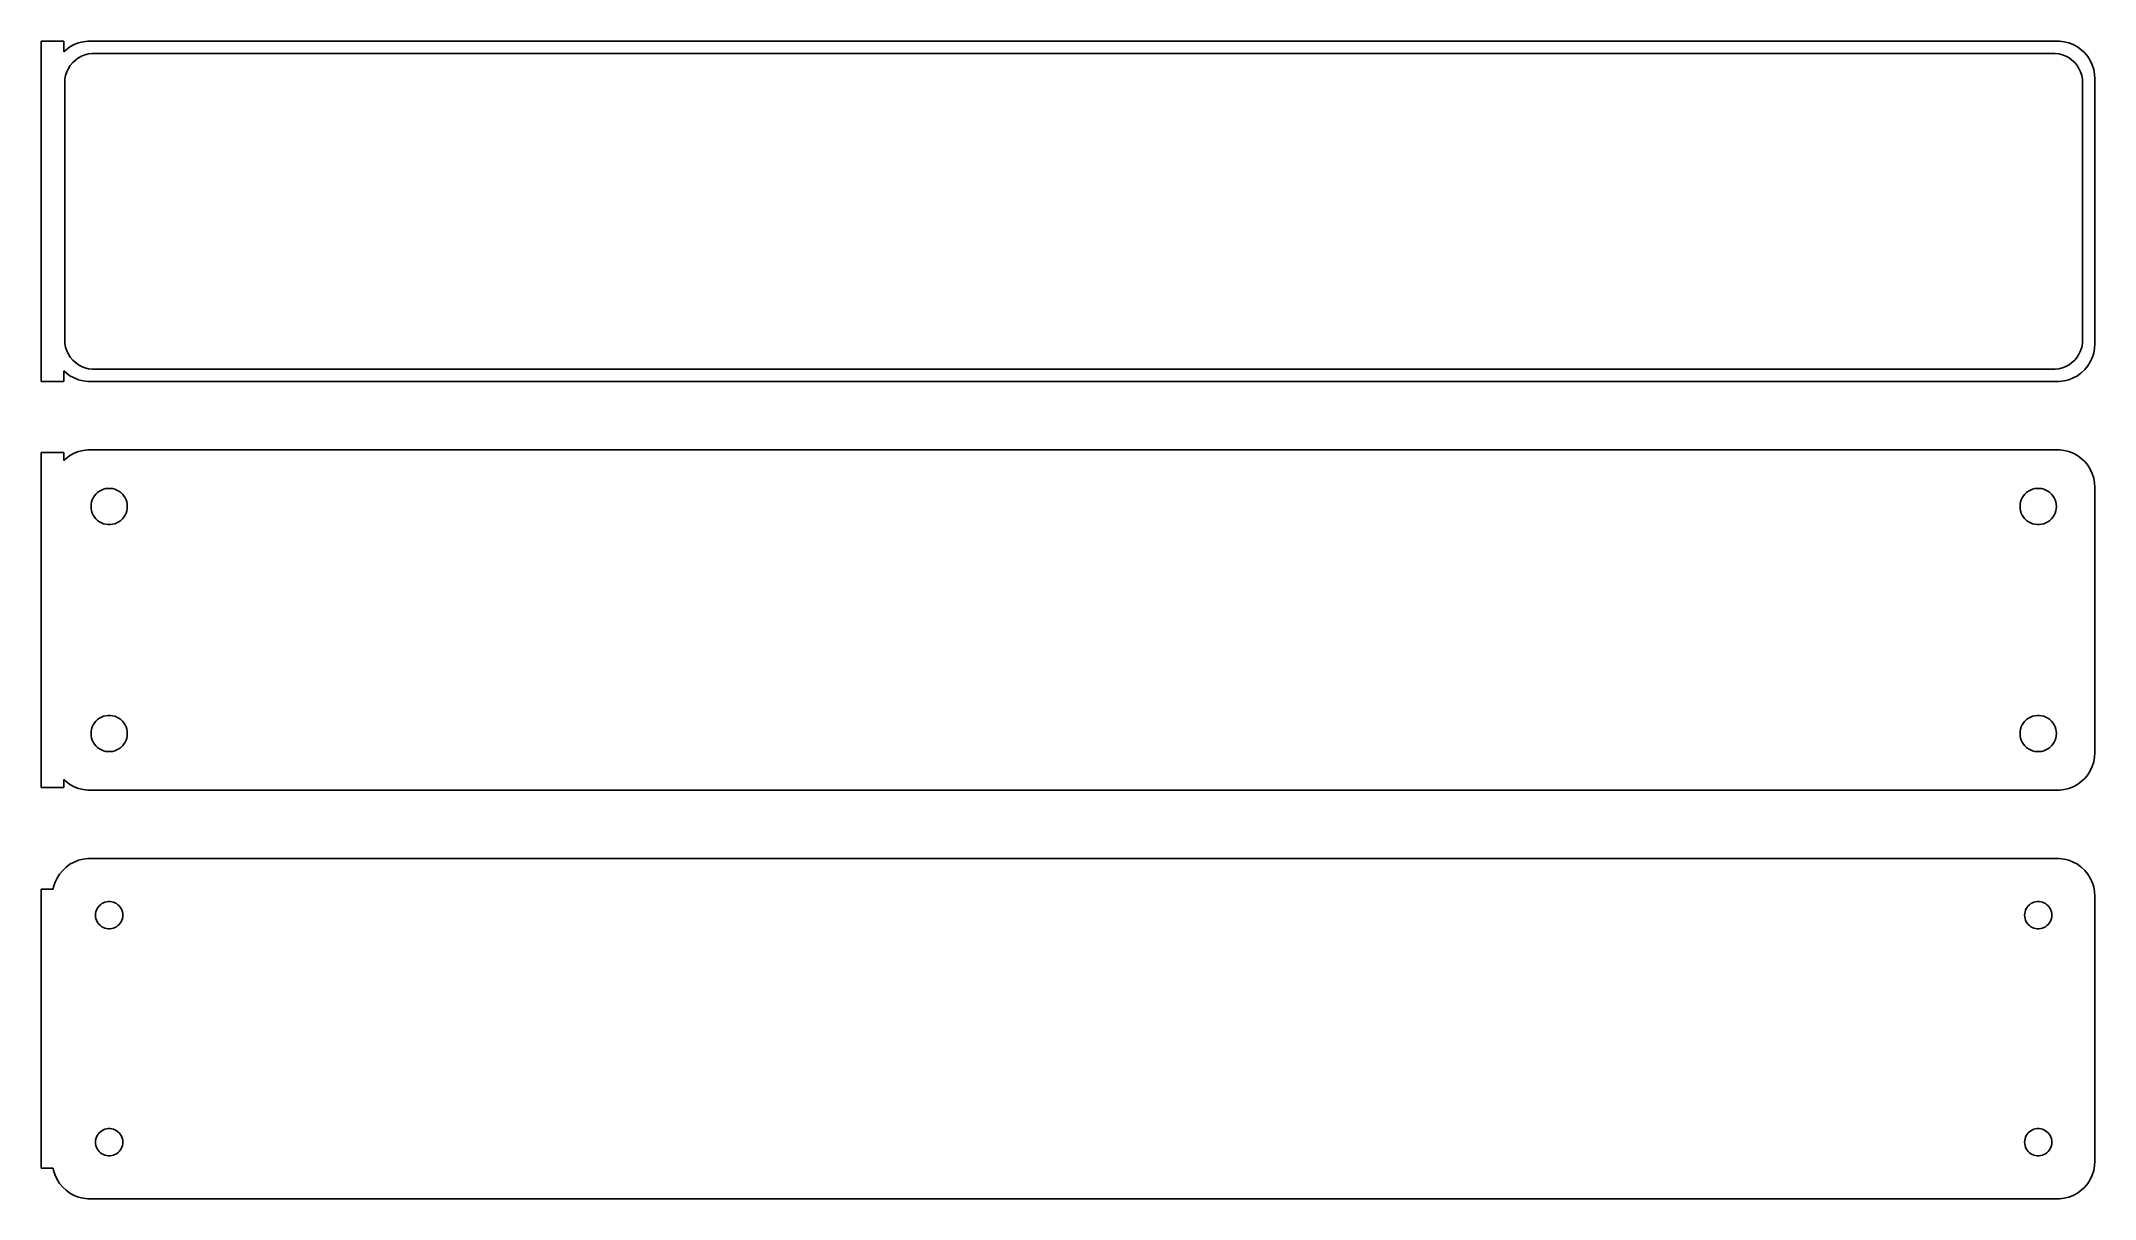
# Model space of a CAD drawing. Header units: metres. Extents: x -136 to 135, y 86 to 238.
import ezdxf

# ---------------------------------------------------------------- set-up
doc = ezdxf.new("R2010")
doc.units = ezdxf.units.M

msp = doc.modelspace()

# ---------------------------------------------------------------- linework, layer by layer
for p, q in [((-133.5, 238.49), (-136.5, 238.49)), ((-136.5, 238.49), (-136.5, 193.51)), ((-133.5, 237.059), (-133.5, 238.49)), ((-133.187, 237.353), (-133.5, 237.059)), ((-132.679, 237.722), (-133.187, 237.353)), ((-132.129, 238.024), (-132.679, 237.722)), ((-131.545, 238.255), (-132.129, 238.024)), ((-131.969, 235.984), (-131.575, 236.27)), ((-131.575, 236.27), (-131.149, 236.504)), ((-130.937, 238.411), (-131.545, 238.255)), ((-131.149, 236.504), (-130.697, 236.683)), ((-130.314, 238.49), (-130.937, 238.411)), ((-130.697, 236.683), (-130.226, 236.804)), ((130.314, 238.49), (-130.314, 238.49)), ((-130.226, 236.804), (-129.743, 236.865)), ((-129.743, 236.865), (129.743, 236.865)), ((129.743, 236.865), (130.226, 236.804)), ((130.226, 236.804), (130.697, 236.683)), ((130.937, 238.411), (130.314, 238.49)), ((130.697, 236.683), (131.149, 236.504)), ((131.545, 238.255), (130.937, 238.411)), ((131.149, 236.504), (131.575, 236.27)), ((132.129, 238.024), (131.545, 238.255)), ((131.575, 236.27), (131.969, 235.984)), ((132.679, 237.722), (132.129, 238.024)), ((133.187, 237.353), (132.679, 237.722)), ((133.645, 236.923), (133.187, 237.353)), ((134.045, 236.439), (133.645, 236.923)), ((134.382, 235.909), (134.045, 236.439)), ((-133.342, 233.485), (-133.251, 233.963)), ((-133.251, 233.963), (-133.101, 234.426)), ((-133.101, 234.426), (-132.894, 234.866)), ((-132.894, 234.866), (-132.633, 235.276)), ((-132.633, 235.276), (-132.323, 235.651)), ((-132.323, 235.651), (-131.969, 235.984)), ((131.969, 235.984), (132.323, 235.651)), ((132.323, 235.651), (132.633, 235.276)), ((132.633, 235.276), (132.894, 234.866)), ((132.894, 234.866), (133.101, 234.426)), ((133.101, 234.426), (133.251, 233.963)), ((133.251, 233.963), (133.342, 233.485)), ((134.649, 235.341), (134.382, 235.909)), ((134.843, 234.743), (134.649, 235.341)), ((134.961, 234.127), (134.843, 234.743)), ((135, 233.5), (134.961, 234.127)), ((135, 198.5), (135, 233.5)), ((-133.373, 233), (-133.342, 233.485)), ((-133.373, 199), (-133.373, 233)), ((133.342, 233.485), (133.373, 233)), ((133.373, 233), (133.373, 199)), ((-133.342, 198.515), (-133.373, 199)), ((-133.251, 198.037), (-133.342, 198.515)), ((133.342, 198.515), (133.251, 198.037)), ((133.373, 199), (133.342, 198.515)), ((134.961, 197.873), (135, 198.5)), ((-133.101, 197.574), (-133.251, 198.037)), ((-132.894, 197.134), (-133.101, 197.574)), ((-132.633, 196.724), (-132.894, 197.134)), ((-132.323, 196.349), (-132.633, 196.724)), ((-131.969, 196.016), (-132.323, 196.349)), ((-131.575, 195.73), (-131.969, 196.016)), ((-131.149, 195.496), (-131.575, 195.73)), ((-130.697, 195.317), (-131.149, 195.496)), ((131.149, 195.496), (130.697, 195.317)), ((131.575, 195.73), (131.149, 195.496)), ((131.969, 196.016), (131.575, 195.73)), ((132.323, 196.349), (131.969, 196.016)), ((132.633, 196.724), (132.323, 196.349)), ((132.894, 197.134), (132.633, 196.724)), ((133.101, 197.574), (132.894, 197.134)), ((133.251, 198.037), (133.101, 197.574)), ((133.645, 195.077), (134.045, 195.561)), ((134.045, 195.561), (134.382, 196.091)), ((134.382, 196.091), (134.649, 196.659)), ((134.649, 196.659), (134.843, 197.257)), ((134.843, 197.257), (134.961, 197.873)), ((-136.5, 193.51), (-133.5, 193.51)), ((-133.5, 194.941), (-133.187, 194.647)), ((-133.5, 193.51), (-133.5, 194.941)), ((-133.187, 194.647), (-132.679, 194.278)), ((-132.679, 194.278), (-132.129, 193.976)), ((-132.129, 193.976), (-131.545, 193.745)), ((-131.545, 193.745), (-130.937, 193.589)), ((-130.937, 193.589), (-130.314, 193.51)), ((-130.226, 195.196), (-130.697, 195.317)), ((-130.314, 193.51), (130.314, 193.51)), ((-129.743, 195.135), (-130.226, 195.196)), ((129.743, 195.135), (-129.743, 195.135)), ((130.226, 195.196), (129.743, 195.135)), ((130.697, 195.317), (130.226, 195.196)), ((130.314, 193.51), (130.937, 193.589)), ((130.937, 193.589), (131.545, 193.745)), ((131.545, 193.745), (132.129, 193.976)), ((132.129, 193.976), (132.679, 194.278)), ((132.679, 194.278), (133.187, 194.647)), ((133.187, 194.647), (133.645, 195.077)), ((-133.5, 184.115), (-136.5, 184.115)), ((-136.5, 184.115), (-136.5, 139.885)), ((-133.5, 183.059), (-133.5, 184.115)), ((-133.187, 183.353), (-133.5, 183.059)), ((-132.679, 183.722), (-133.187, 183.353)), ((-132.129, 184.024), (-132.679, 183.722)), ((-131.545, 184.255), (-132.129, 184.024)), ((-130.937, 184.411), (-131.545, 184.255)), ((-130.314, 184.49), (-130.937, 184.411)), ((130.314, 184.49), (-130.314, 184.49)), ((130.937, 184.411), (130.314, 184.49)), ((131.545, 184.255), (130.937, 184.411)), ((132.129, 184.024), (131.545, 184.255)), ((132.679, 183.722), (132.129, 184.024)), ((133.187, 183.353), (132.679, 183.722)), ((133.645, 182.923), (133.187, 183.353)), ((134.045, 182.439), (133.645, 182.923)), ((134.382, 181.909), (134.045, 182.439)), ((134.649, 181.341), (134.382, 181.909)), ((-128.522, 179.172), (-128.242, 179.283)), ((-128.242, 179.283), (-127.95, 179.357)), ((-127.95, 179.357), (-127.651, 179.395)), ((-127.651, 179.395), (-127.349, 179.395)), ((-127.349, 179.395), (-127.05, 179.357)), ((-127.05, 179.357), (-126.758, 179.283)), ((-126.758, 179.283), (-126.478, 179.172)), ((126.478, 179.172), (126.758, 179.283)), ((126.758, 179.283), (127.05, 179.357)), ((127.05, 179.357), (127.349, 179.395)), ((127.349, 179.395), (127.651, 179.395)), ((127.651, 179.395), (127.95, 179.357)), ((127.95, 179.357), (128.242, 179.283)), ((128.242, 179.283), (128.522, 179.172)), ((134.843, 180.743), (134.649, 181.341)), ((134.961, 180.127), (134.843, 180.743)), ((135, 179.5), (134.961, 180.127)), ((135, 144.5), (135, 179.5)), ((-129.9, 177), (-129.881, 177.301)), ((-129.881, 176.699), (-129.9, 177)), ((-129.881, 177.301), (-129.825, 177.597)), ((-129.825, 176.403), (-129.881, 176.699)), ((-129.825, 177.597), (-129.731, 177.883)), ((-129.731, 177.883), (-129.603, 178.156)), ((-129.603, 178.156), (-129.442, 178.411)), ((-129.442, 178.411), (-129.25, 178.643)), ((-129.25, 178.643), (-129.03, 178.849)), ((-129.03, 178.849), (-128.786, 179.026)), ((-128.786, 179.026), (-128.522, 179.172)), ((-126.478, 179.172), (-126.214, 179.026)), ((-126.214, 179.026), (-125.97, 178.849)), ((-125.97, 178.849), (-125.75, 178.643)), ((-125.75, 178.643), (-125.558, 178.411)), ((-125.558, 178.411), (-125.397, 178.156)), ((-125.397, 178.156), (-125.269, 177.883)), ((-125.269, 177.883), (-125.175, 177.597)), ((-125.175, 177.597), (-125.119, 177.301)), ((-125.119, 176.699), (-125.175, 176.403)), ((-125.119, 177.301), (-125.1, 177)), ((-125.1, 177), (-125.119, 176.699)), ((125.1, 177), (125.119, 177.301)), ((125.119, 176.699), (125.1, 177)), ((125.119, 177.301), (125.175, 177.597)), ((125.175, 176.403), (125.119, 176.699)), ((125.175, 177.597), (125.269, 177.883)), ((125.269, 177.883), (125.397, 178.156)), ((125.397, 178.156), (125.558, 178.411)), ((125.558, 178.411), (125.75, 178.643)), ((125.75, 178.643), (125.97, 178.849)), ((125.97, 178.849), (126.214, 179.026)), ((126.214, 179.026), (126.478, 179.172)), ((128.522, 179.172), (128.786, 179.026)), ((128.786, 179.026), (129.03, 178.849)), ((129.03, 178.849), (129.25, 178.643)), ((129.25, 178.643), (129.442, 178.411)), ((129.442, 178.411), (129.603, 178.156)), ((129.603, 178.156), (129.731, 177.883)), ((129.731, 177.883), (129.825, 177.597)), ((129.825, 177.597), (129.881, 177.301)), ((129.881, 176.699), (129.825, 176.403)), ((129.881, 177.301), (129.9, 177)), ((129.9, 177), (129.881, 176.699)), ((-129.731, 176.117), (-129.825, 176.403)), ((-129.603, 175.844), (-129.731, 176.117)), ((-129.442, 175.589), (-129.603, 175.844)), ((-129.25, 175.357), (-129.442, 175.589)), ((-129.03, 175.151), (-129.25, 175.357)), ((-128.786, 174.974), (-129.03, 175.151)), ((-128.522, 174.828), (-128.786, 174.974)), ((-128.242, 174.717), (-128.522, 174.828)), ((-127.95, 174.643), (-128.242, 174.717)), ((-127.651, 174.605), (-127.95, 174.643)), ((-127.349, 174.605), (-127.651, 174.605)), ((-127.05, 174.643), (-127.349, 174.605)), ((-126.758, 174.717), (-127.05, 174.643)), ((-126.478, 174.828), (-126.758, 174.717)), ((-126.214, 174.974), (-126.478, 174.828)), ((-125.97, 175.151), (-126.214, 174.974)), ((-125.75, 175.357), (-125.97, 175.151)), ((-125.558, 175.589), (-125.75, 175.357)), ((-125.397, 175.844), (-125.558, 175.589)), ((-125.269, 176.117), (-125.397, 175.844)), ((-125.175, 176.403), (-125.269, 176.117)), ((125.269, 176.117), (125.175, 176.403)), ((125.397, 175.844), (125.269, 176.117)), ((125.558, 175.589), (125.397, 175.844)), ((125.75, 175.357), (125.558, 175.589)), ((125.97, 175.151), (125.75, 175.357)), ((126.214, 174.974), (125.97, 175.151)), ((126.478, 174.828), (126.214, 174.974)), ((126.758, 174.717), (126.478, 174.828)), ((127.05, 174.643), (126.758, 174.717)), ((127.349, 174.605), (127.05, 174.643)), ((127.651, 174.605), (127.349, 174.605)), ((127.95, 174.643), (127.651, 174.605)), ((128.242, 174.717), (127.95, 174.643)), ((128.522, 174.828), (128.242, 174.717)), ((128.786, 174.974), (128.522, 174.828)), ((129.03, 175.151), (128.786, 174.974)), ((129.25, 175.357), (129.03, 175.151)), ((129.442, 175.589), (129.25, 175.357)), ((129.603, 175.844), (129.442, 175.589)), ((129.731, 176.117), (129.603, 175.844)), ((129.825, 176.403), (129.731, 176.117)), ((-128.242, 149.283), (-127.95, 149.357)), ((-127.95, 149.357), (-127.651, 149.395)), ((-127.651, 149.395), (-127.349, 149.395)), ((-127.349, 149.395), (-127.05, 149.357)), ((-127.05, 149.357), (-126.758, 149.283)), ((126.758, 149.283), (127.05, 149.357)), ((127.05, 149.357), (127.349, 149.395)), ((127.349, 149.395), (127.651, 149.395)), ((127.651, 149.395), (127.95, 149.357)), ((127.95, 149.357), (128.242, 149.283)), ((-129.9, 147), (-129.881, 147.301)), ((-129.881, 146.699), (-129.9, 147)), ((-129.881, 147.301), (-129.825, 147.597)), ((-129.825, 146.403), (-129.881, 146.699)), ((-129.825, 147.597), (-129.731, 147.883)), ((-129.731, 147.883), (-129.603, 148.156)), ((-129.603, 148.156), (-129.442, 148.411)), ((-129.442, 148.411), (-129.25, 148.643)), ((-129.25, 148.643), (-129.03, 148.849)), ((-129.03, 148.849), (-128.786, 149.026)), ((-128.786, 149.026), (-128.522, 149.172)), ((-128.522, 149.172), (-128.242, 149.283)), ((-126.758, 149.283), (-126.478, 149.172)), ((-126.478, 149.172), (-126.214, 149.026)), ((-126.214, 149.026), (-125.97, 148.849)), ((-125.97, 148.849), (-125.75, 148.643)), ((-125.75, 148.643), (-125.558, 148.411)), ((-125.558, 148.411), (-125.397, 148.156)), ((-125.397, 148.156), (-125.269, 147.883)), ((-125.269, 147.883), (-125.175, 147.597)), ((-125.175, 147.597), (-125.119, 147.301)), ((-125.119, 146.699), (-125.175, 146.403)), ((-125.119, 147.301), (-125.1, 147)), ((-125.1, 147), (-125.119, 146.699)), ((125.1, 147), (125.119, 147.301)), ((125.119, 146.699), (125.1, 147)), ((125.119, 147.301), (125.175, 147.597)), ((125.175, 146.403), (125.119, 146.699)), ((125.175, 147.597), (125.269, 147.883)), ((125.269, 147.883), (125.397, 148.156)), ((125.397, 148.156), (125.558, 148.411)), ((125.558, 148.411), (125.75, 148.643)), ((125.75, 148.643), (125.97, 148.849)), ((125.97, 148.849), (126.214, 149.026)), ((126.214, 149.026), (126.478, 149.172)), ((126.478, 149.172), (126.758, 149.283)), ((128.242, 149.283), (128.522, 149.172)), ((128.522, 149.172), (128.786, 149.026)), ((128.786, 149.026), (129.03, 148.849)), ((129.03, 148.849), (129.25, 148.643)), ((129.25, 148.643), (129.442, 148.411)), ((129.442, 148.411), (129.603, 148.156)), ((129.603, 148.156), (129.731, 147.883)), ((129.731, 147.883), (129.825, 147.597)), ((129.825, 147.597), (129.881, 147.301)), ((129.881, 146.699), (129.825, 146.403)), ((129.881, 147.301), (129.9, 147)), ((129.9, 147), (129.881, 146.699)), ((-129.731, 146.117), (-129.825, 146.403)), ((-129.603, 145.844), (-129.731, 146.117)), ((-129.442, 145.589), (-129.603, 145.844)), ((-129.25, 145.357), (-129.442, 145.589)), ((-129.03, 145.151), (-129.25, 145.357)), ((-128.786, 144.974), (-129.03, 145.151)), ((-128.522, 144.828), (-128.786, 144.974)), ((-128.242, 144.717), (-128.522, 144.828)), ((-127.95, 144.643), (-128.242, 144.717)), ((-127.651, 144.605), (-127.95, 144.643)), ((-127.349, 144.605), (-127.651, 144.605)), ((-127.05, 144.643), (-127.349, 144.605)), ((-126.758, 144.717), (-127.05, 144.643)), ((-126.478, 144.828), (-126.758, 144.717)), ((-126.214, 144.974), (-126.478, 144.828)), ((-125.97, 145.151), (-126.214, 144.974)), ((-125.75, 145.357), (-125.97, 145.151)), ((-125.558, 145.589), (-125.75, 145.357)), ((-125.397, 145.844), (-125.558, 145.589)), ((-125.269, 146.117), (-125.397, 145.844)), ((-125.175, 146.403), (-125.269, 146.117)), ((125.269, 146.117), (125.175, 146.403)), ((125.397, 145.844), (125.269, 146.117)), ((125.558, 145.589), (125.397, 145.844)), ((125.75, 145.357), (125.558, 145.589)), ((125.97, 145.151), (125.75, 145.357)), ((126.214, 144.974), (125.97, 145.151)), ((126.478, 144.828), (126.214, 144.974)), ((126.758, 144.717), (126.478, 144.828)), ((127.05, 144.643), (126.758, 144.717)), ((127.349, 144.605), (127.05, 144.643)), ((127.651, 144.605), (127.349, 144.605)), ((127.95, 144.643), (127.651, 144.605)), ((128.242, 144.717), (127.95, 144.643)), ((128.522, 144.828), (128.242, 144.717)), ((128.786, 144.974), (128.522, 144.828)), ((129.03, 145.151), (128.786, 144.974)), ((129.25, 145.357), (129.03, 145.151)), ((129.442, 145.589), (129.25, 145.357)), ((129.603, 145.844), (129.442, 145.589)), ((129.731, 146.117), (129.603, 145.844)), ((129.825, 146.403), (129.731, 146.117)), ((134.961, 143.873), (135, 144.5)), ((133.645, 141.077), (134.045, 141.561)), ((134.045, 141.561), (134.382, 142.091)), ((134.382, 142.091), (134.649, 142.659)), ((134.649, 142.659), (134.843, 143.257)), ((134.843, 143.257), (134.961, 143.873)), ((-136.5, 139.885), (-133.5, 139.885)), ((-133.5, 139.885), (-133.5, 140.941)), ((-133.5, 140.941), (-133.187, 140.647)), ((-133.187, 140.647), (-132.679, 140.278)), ((-132.679, 140.278), (-132.129, 139.976)), ((-132.129, 139.976), (-131.545, 139.745)), ((-131.545, 139.745), (-130.937, 139.589)), ((-130.937, 139.589), (-130.314, 139.51)), ((-130.314, 139.51), (130.314, 139.51)), ((130.314, 139.51), (130.937, 139.589)), ((130.937, 139.589), (131.545, 139.745)), ((131.545, 139.745), (132.129, 139.976)), ((132.129, 139.976), (132.679, 140.278)), ((132.679, 140.278), (133.187, 140.647)), ((133.187, 140.647), (133.645, 141.077)), ((-130.937, 130.411), (-131.545, 130.255)), ((-130.314, 130.49), (-130.937, 130.411)), ((130.314, 130.49), (-130.314, 130.49)), ((130.937, 130.411), (130.314, 130.49)), ((131.545, 130.255), (130.937, 130.411)), ((-134.382, 127.909), (-134.649, 127.341)), ((-134.045, 128.439), (-134.382, 127.909)), ((-133.645, 128.923), (-134.045, 128.439)), ((-133.187, 129.353), (-133.645, 128.923)), ((-132.679, 129.722), (-133.187, 129.353)), ((-132.129, 130.024), (-132.679, 129.722)), ((-131.545, 130.255), (-132.129, 130.024)), ((132.129, 130.024), (131.545, 130.255)), ((132.679, 129.722), (132.129, 130.024)), ((133.187, 129.353), (132.679, 129.722)), ((133.645, 128.923), (133.187, 129.353)), ((134.045, 128.439), (133.645, 128.923)), ((134.382, 127.909), (134.045, 128.439)), ((134.649, 127.341), (134.382, 127.909)), ((-134.9, 126.444), (-136.5, 126.444)), ((-136.5, 126.444), (-136.5, 89.5558)), ((-134.843, 126.743), (-134.9, 126.444)), ((-134.649, 127.341), (-134.843, 126.743)), ((134.843, 126.743), (134.649, 127.341)), ((134.961, 126.127), (134.843, 126.743)), ((135, 125.5), (134.961, 126.127)), ((135, 90.5), (135, 125.5)), ((-129.3, 123), (-129.286, 123.226)), ((-129.286, 122.774), (-129.3, 123)), ((-129.286, 123.226), (-129.243, 123.448)), ((-129.243, 122.552), (-129.286, 122.774)), ((-129.243, 123.448), (-129.174, 123.663)), ((-129.174, 122.337), (-129.243, 122.552)), ((-129.174, 123.663), (-129.077, 123.867)), ((-129.077, 122.133), (-129.174, 122.337)), ((-129.077, 123.867), (-128.956, 124.058)), ((-128.956, 124.058), (-128.812, 124.232)), ((-128.812, 124.232), (-128.647, 124.387)), ((-128.647, 124.387), (-128.464, 124.52)), ((-128.464, 124.52), (-128.266, 124.629)), ((-128.266, 124.629), (-128.056, 124.712)), ((-128.056, 124.712), (-127.837, 124.768)), ((-127.837, 124.768), (-127.613, 124.796)), ((-127.613, 124.796), (-127.387, 124.796)), ((-127.387, 124.796), (-127.163, 124.768)), ((-127.163, 124.768), (-126.944, 124.712)), ((-126.944, 124.712), (-126.734, 124.629)), ((-126.734, 124.629), (-126.536, 124.52)), ((-126.536, 124.52), (-126.353, 124.387)), ((-126.353, 124.387), (-126.188, 124.232)), ((-126.188, 124.232), (-126.044, 124.058)), ((-126.044, 124.058), (-125.923, 123.867)), ((-125.923, 123.867), (-125.826, 123.663)), ((-125.826, 122.337), (-125.923, 122.133)), ((-125.826, 123.663), (-125.757, 123.448)), ((-125.757, 122.552), (-125.826, 122.337)), ((-125.757, 123.448), (-125.714, 123.226)), ((-125.714, 122.774), (-125.757, 122.552)), ((-125.714, 123.226), (-125.7, 123)), ((-125.7, 123), (-125.714, 122.774)), ((125.7, 123), (125.714, 123.226)), ((125.714, 122.774), (125.7, 123)), ((125.714, 123.226), (125.757, 123.448)), ((125.757, 122.552), (125.714, 122.774)), ((125.757, 123.448), (125.826, 123.663)), ((125.826, 122.337), (125.757, 122.552)), ((125.826, 123.663), (125.923, 123.867)), ((125.923, 122.133), (125.826, 122.337)), ((125.923, 123.867), (126.044, 124.058)), ((126.044, 124.058), (126.188, 124.232)), ((126.188, 124.232), (126.353, 124.387)), ((126.353, 124.387), (126.536, 124.52)), ((126.536, 124.52), (126.734, 124.629)), ((126.734, 124.629), (126.944, 124.712)), ((126.944, 124.712), (127.163, 124.768)), ((127.163, 124.768), (127.387, 124.796)), ((127.387, 124.796), (127.613, 124.796)), ((127.613, 124.796), (127.837, 124.768)), ((127.837, 124.768), (128.056, 124.712)), ((128.056, 124.712), (128.266, 124.629)), ((128.266, 124.629), (128.464, 124.52)), ((128.464, 124.52), (128.647, 124.387)), ((128.647, 124.387), (128.812, 124.232)), ((128.812, 124.232), (128.956, 124.058)), ((128.956, 124.058), (129.077, 123.867)), ((129.077, 123.867), (129.174, 123.663)), ((129.174, 122.337), (129.077, 122.133)), ((129.174, 123.663), (129.243, 123.448)), ((129.243, 122.552), (129.174, 122.337)), ((129.243, 123.448), (129.286, 123.226)), ((129.286, 122.774), (129.243, 122.552)), ((129.286, 123.226), (129.3, 123)), ((129.3, 123), (129.286, 122.774)), ((-128.956, 121.942), (-129.077, 122.133)), ((-128.812, 121.768), (-128.956, 121.942)), ((-128.647, 121.613), (-128.812, 121.768)), ((-128.464, 121.48), (-128.647, 121.613)), ((-128.266, 121.371), (-128.464, 121.48)), ((-128.056, 121.288), (-128.266, 121.371)), ((-127.837, 121.232), (-128.056, 121.288)), ((-127.613, 121.204), (-127.837, 121.232)), ((-127.387, 121.204), (-127.613, 121.204)), ((-127.163, 121.232), (-127.387, 121.204)), ((-126.944, 121.288), (-127.163, 121.232)), ((-126.734, 121.371), (-126.944, 121.288)), ((-126.536, 121.48), (-126.734, 121.371)), ((-126.353, 121.613), (-126.536, 121.48)), ((-126.188, 121.768), (-126.353, 121.613)), ((-126.044, 121.942), (-126.188, 121.768)), ((-125.923, 122.133), (-126.044, 121.942)), ((126.044, 121.942), (125.923, 122.133)), ((126.188, 121.768), (126.044, 121.942)), ((126.353, 121.613), (126.188, 121.768)), ((126.536, 121.48), (126.353, 121.613)), ((126.734, 121.371), (126.536, 121.48)), ((126.944, 121.288), (126.734, 121.371)), ((127.163, 121.232), (126.944, 121.288)), ((127.387, 121.204), (127.163, 121.232)), ((127.613, 121.204), (127.387, 121.204)), ((127.837, 121.232), (127.613, 121.204)), ((128.056, 121.288), (127.837, 121.232)), ((128.266, 121.371), (128.056, 121.288)), ((128.464, 121.48), (128.266, 121.371)), ((128.647, 121.613), (128.464, 121.48)), ((128.812, 121.768), (128.647, 121.613)), ((128.956, 121.942), (128.812, 121.768)), ((129.077, 122.133), (128.956, 121.942)), ((-129.3, 93), (-129.286, 93.2256)), ((-129.286, 92.7744), (-129.3, 93)), ((-129.286, 93.2256), (-129.243, 93.4476)), ((-129.243, 92.5524), (-129.286, 92.7744)), ((-129.243, 93.4476), (-129.174, 93.6626)), ((-129.174, 92.3374), (-129.243, 92.5524)), ((-129.174, 93.6626), (-129.077, 93.8672)), ((-129.077, 92.1329), (-129.174, 92.3374)), ((-129.077, 93.8672), (-128.956, 94.058)), ((-128.956, 94.058), (-128.812, 94.2322)), ((-128.812, 94.2322), (-128.647, 94.3869)), ((-128.647, 94.3869), (-128.464, 94.5198)), ((-128.464, 94.5198), (-128.266, 94.6287)), ((-128.266, 94.6287), (-128.056, 94.7119)), ((-128.056, 94.7119), (-127.837, 94.7681)), ((-127.837, 94.7681), (-127.613, 94.7964)), ((-127.613, 94.7964), (-127.387, 94.7964)), ((-127.387, 94.7964), (-127.163, 94.7681)), ((-127.163, 94.7681), (-126.944, 94.7119)), ((-126.944, 94.7119), (-126.734, 94.6287)), ((-126.734, 94.6287), (-126.536, 94.5198)), ((-126.536, 94.5198), (-126.353, 94.3869)), ((-126.353, 94.3869), (-126.188, 94.2322)), ((-126.188, 94.2322), (-126.044, 94.058)), ((-126.044, 94.058), (-125.923, 93.8672)), ((-125.923, 93.8672), (-125.826, 93.6626)), ((-125.826, 92.3374), (-125.923, 92.1329)), ((-125.826, 93.6626), (-125.757, 93.4476)), ((-125.757, 92.5524), (-125.826, 92.3374)), ((-125.757, 93.4476), (-125.714, 93.2256)), ((-125.714, 92.7744), (-125.757, 92.5524)), ((-125.714, 93.2256), (-125.7, 93)), ((-125.7, 93), (-125.714, 92.7744)), ((125.7, 93), (125.714, 93.2256)), ((125.714, 92.7744), (125.7, 93)), ((125.714, 93.2256), (125.757, 93.4476)), ((125.757, 92.5524), (125.714, 92.7744)), ((125.757, 93.4476), (125.826, 93.6626)), ((125.826, 92.3374), (125.757, 92.5524)), ((125.826, 93.6626), (125.923, 93.8672)), ((125.923, 92.1329), (125.826, 92.3374)), ((125.923, 93.8672), (126.044, 94.058)), ((126.044, 94.058), (126.188, 94.2322)), ((126.188, 94.2322), (126.353, 94.3869)), ((126.353, 94.3869), (126.536, 94.5198)), ((126.536, 94.5198), (126.734, 94.6287)), ((126.734, 94.6287), (126.944, 94.7119)), ((126.944, 94.7119), (127.163, 94.7681)), ((127.163, 94.7681), (127.387, 94.7964)), ((127.387, 94.7964), (127.613, 94.7964)), ((127.613, 94.7964), (127.837, 94.7681)), ((127.837, 94.7681), (128.056, 94.7119)), ((128.056, 94.7119), (128.266, 94.6287)), ((128.266, 94.6287), (128.464, 94.5198)), ((128.464, 94.5198), (128.647, 94.3869)), ((128.647, 94.3869), (128.812, 94.2322)), ((128.812, 94.2322), (128.956, 94.058)), ((128.956, 94.058), (129.077, 93.8672)), ((129.077, 93.8672), (129.174, 93.6626)), ((129.174, 92.3374), (129.077, 92.1329)), ((129.174, 93.6626), (129.243, 93.4476)), ((129.243, 92.5524), (129.174, 92.3374)), ((129.243, 93.4476), (129.286, 93.2256)), ((129.286, 92.7744), (129.243, 92.5524)), ((129.286, 93.2256), (129.3, 93)), ((129.3, 93), (129.286, 92.7744)), ((-128.956, 91.942), (-129.077, 92.1329)), ((-128.812, 91.7678), (-128.956, 91.942)), ((-128.647, 91.6131), (-128.812, 91.7678)), ((-128.464, 91.4802), (-128.647, 91.6131)), ((-128.266, 91.3713), (-128.464, 91.4802)), ((-128.056, 91.2881), (-128.266, 91.3713)), ((-127.837, 91.2319), (-128.056, 91.2881)), ((-127.613, 91.2036), (-127.837, 91.2319)), ((-127.387, 91.2036), (-127.613, 91.2036)), ((-127.163, 91.2319), (-127.387, 91.2036)), ((-126.944, 91.2881), (-127.163, 91.2319)), ((-126.734, 91.3713), (-126.944, 91.2881)), ((-126.536, 91.4802), (-126.734, 91.3713)), ((-126.353, 91.6131), (-126.536, 91.4802)), ((-126.188, 91.7678), (-126.353, 91.6131)), ((-126.044, 91.942), (-126.188, 91.7678)), ((-125.923, 92.1329), (-126.044, 91.942)), ((126.044, 91.942), (125.923, 92.1329)), ((126.188, 91.7678), (126.044, 91.942)), ((126.353, 91.6131), (126.188, 91.7678)), ((126.536, 91.4802), (126.353, 91.6131)), ((126.734, 91.3713), (126.536, 91.4802)), ((126.944, 91.2881), (126.734, 91.3713)), ((127.163, 91.2319), (126.944, 91.2881)), ((127.387, 91.2036), (127.163, 91.2319)), ((127.613, 91.2036), (127.387, 91.2036)), ((127.837, 91.2319), (127.613, 91.2036)), ((128.056, 91.2881), (127.837, 91.2319)), ((128.266, 91.3713), (128.056, 91.2881)), ((128.464, 91.4802), (128.266, 91.3713)), ((128.647, 91.6131), (128.464, 91.4802)), ((128.812, 91.7678), (128.647, 91.6131)), ((128.956, 91.942), (128.812, 91.7678)), ((129.077, 92.1329), (128.956, 91.942)), ((134.843, 89.2566), (134.961, 89.8733)), ((134.961, 89.8733), (135, 90.5)), ((-136.5, 89.5558), (-134.9, 89.5558)), ((-134.9, 89.5558), (-134.843, 89.2566)), ((-134.843, 89.2566), (-134.649, 88.6594)), ((-134.649, 88.6594), (-134.382, 88.0912)), ((-134.382, 88.0912), (-134.045, 87.5611)), ((-134.045, 87.5611), (-133.645, 87.0773)), ((-133.645, 87.0773), (-133.187, 86.6474)), ((133.187, 86.6474), (133.645, 87.0773)), ((133.645, 87.0773), (134.045, 87.5611)), ((134.045, 87.5611), (134.382, 88.0912)), ((134.382, 88.0912), (134.649, 88.6594)), ((134.649, 88.6594), (134.843, 89.2566)), ((-133.187, 86.6474), (-132.679, 86.2784)), ((-132.679, 86.2784), (-132.129, 85.9759)), ((-132.129, 85.9759), (-131.545, 85.7447)), ((-131.545, 85.7447), (-130.937, 85.5886)), ((-130.937, 85.5886), (-130.314, 85.5099)), ((-130.314, 85.5099), (130.314, 85.5099)), ((130.314, 85.5099), (130.937, 85.5886)), ((130.937, 85.5886), (131.545, 85.7447)), ((131.545, 85.7447), (132.129, 85.9759)), ((132.129, 85.9759), (132.679, 86.2784)), ((132.679, 86.2784), (133.187, 86.6474))]:
    msp.add_line(p, q)

doc.saveas('drawing.dxf')
